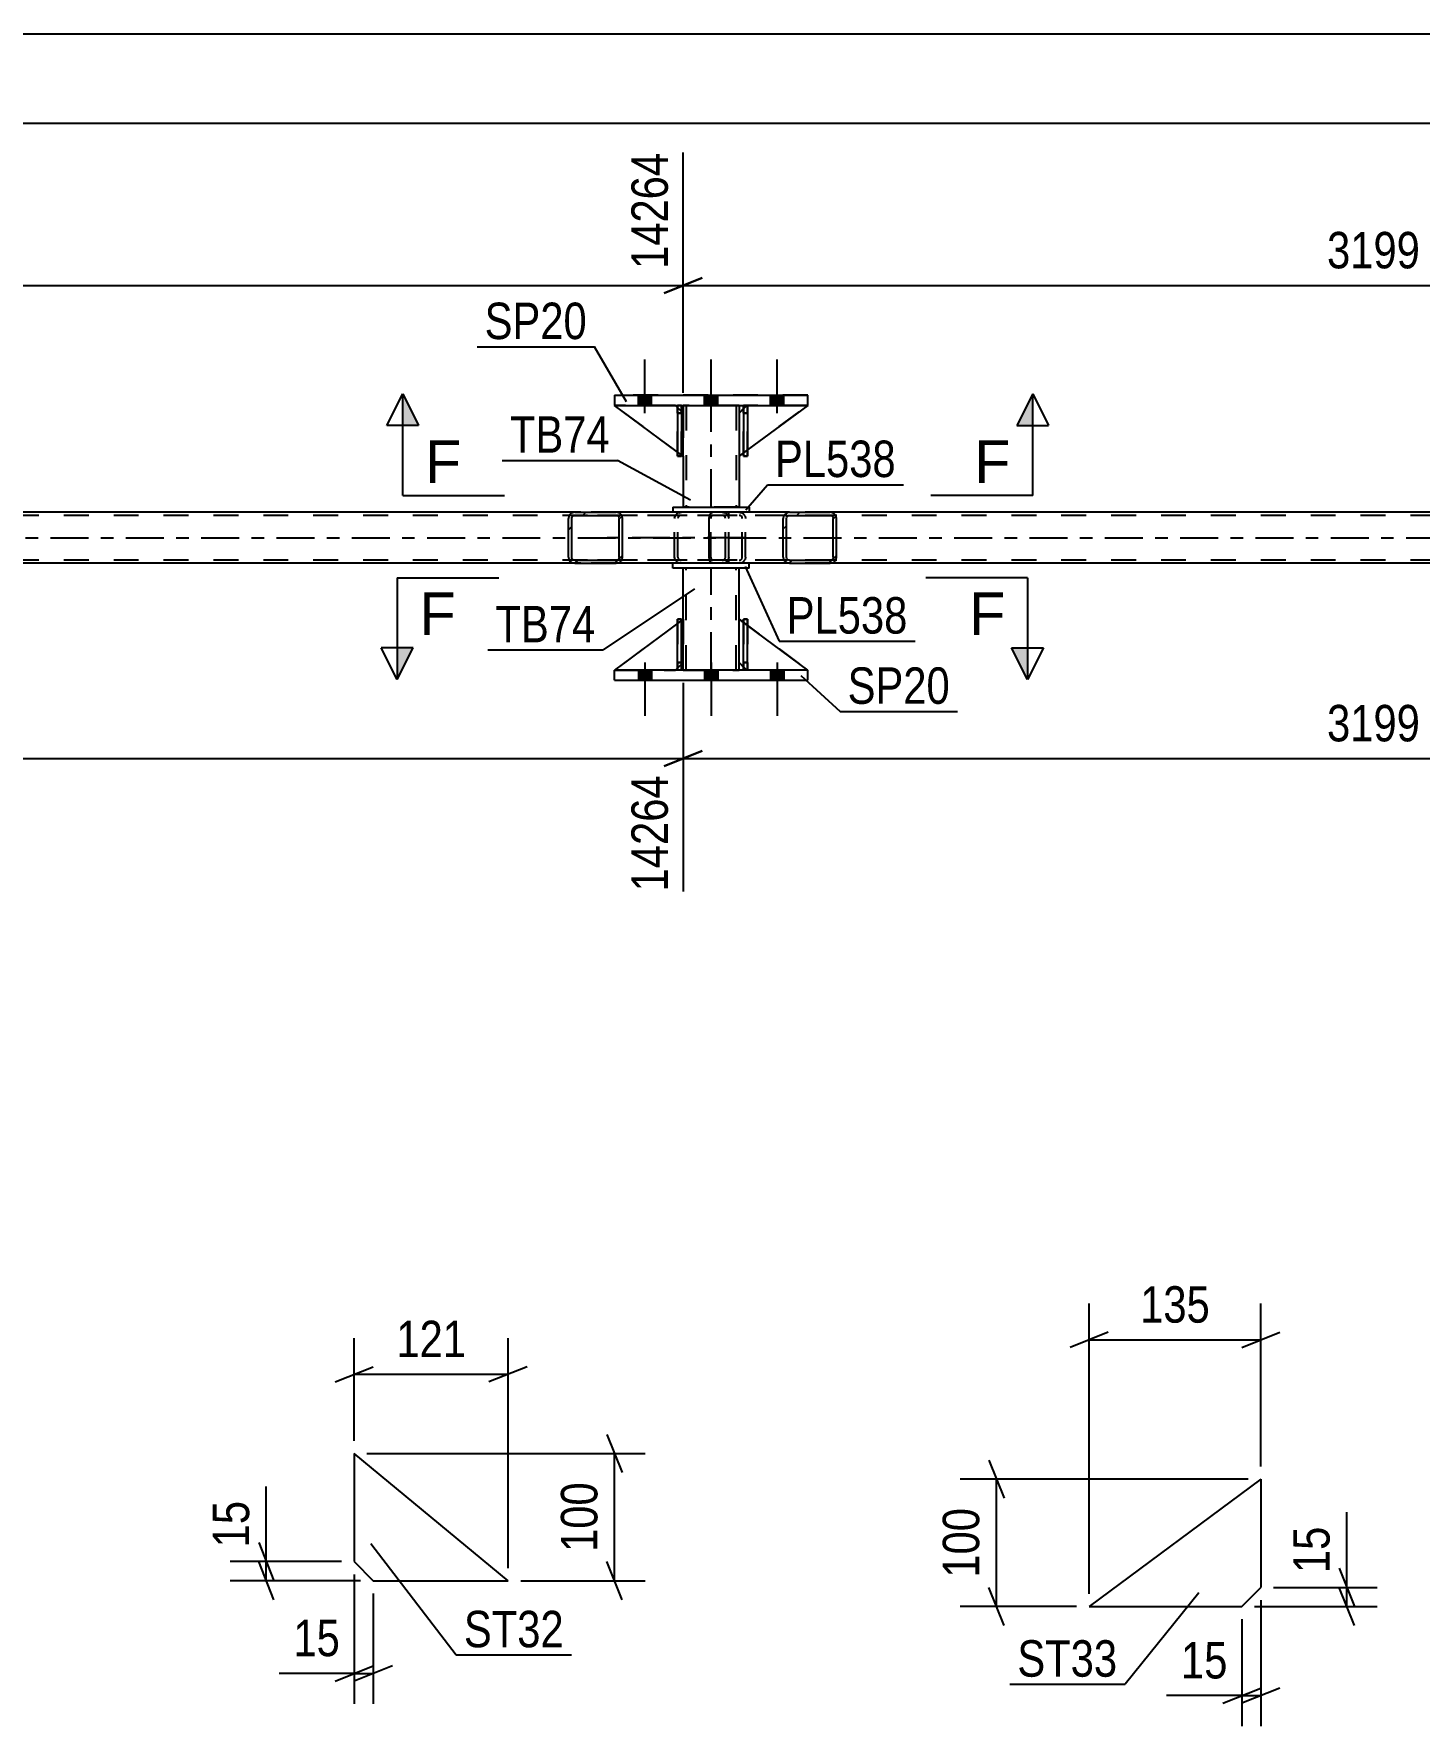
# Model space of a CAD drawing. Header units: millimetres. Extents: x 0 to 841, y 0 to 594.
# Drawn here: x 623.2 to 732.1, y 119.2 to 252.2 of the extents above; entities that cross this region are included whole.
import ezdxf

# ---------------------------------------------------------------- set-up
doc = ezdxf.new("R2010")
doc.units = ezdxf.units.MM
doc.linetypes.add('DXK_LINE_DOT2', pattern=[3.9198, 1.9599, -1.9599])
doc.linetypes.add('DXK_LINE_DOT3', pattern=[5.9187, 2.979, -0.9799, 0.9799, -0.9799])
doc.styles.add('Arial', font='ARIAL.TTF', dxfattribs={"height": 0.2})
doc.styles.add('Arial Narrow', font='ARIALN.TTF', dxfattribs={"height": 0.2})

# ---------------------------------------------------------------- blocks, each defined once
blk = doc.blocks.new('Bolt-122573795-2773 - 2759')
at = {"linetype": 'Continuous'}
for points in [[(670.75, 222.97), (671.79, 222.97), (671.79, 223.77), (670.75, 223.77)], [(670.75, 222.97), (671.79, 222.97), (671.79, 223.77), (670.75, 223.77)], [(670.75, 222.97), (671.79, 222.97), (671.79, 223.77), (670.75, 223.77)], [(675.95, 222.97), (676.99, 222.97), (676.99, 223.77), (675.95, 223.77)], [(675.95, 222.97), (676.99, 222.97), (676.99, 223.77), (675.95, 223.77)], [(681.15, 222.97), (682.19, 222.97), (682.19, 223.77), (681.15, 223.77)], [(681.15, 222.97), (682.19, 222.97), (682.19, 223.77), (681.15, 223.77)], [(681.15, 222.97), (682.19, 222.97), (682.19, 223.77), (681.15, 223.77)]]:
    blk.add_hatch(color=1, dxfattribs=at).paths.add_polyline_path(points)
at = {"color": 1, "linetype": 'Continuous'}
for p, q in [((671.27, 222.37), (671.27, 226.57)), ((671.27, 222.37), (671.27, 226.57)), ((671.27, 222.37), (671.27, 226.57)), ((676.47, 222.37), (676.47, 226.57)), ((676.47, 222.37), (676.47, 226.57)), ((681.67, 222.37), (681.67, 226.57)), ((681.67, 222.37), (681.67, 226.57)), ((681.67, 222.37), (681.67, 226.57)), ((670.75, 222.97), (670.75, 223.77)), ((670.75, 222.97), (670.75, 223.77)), ((670.75, 222.97), (670.75, 223.77)), ((671.79, 222.97), (671.79, 223.77)), ((671.79, 222.97), (671.79, 223.77)), ((671.79, 222.97), (671.79, 223.77)), ((675.95, 222.97), (675.95, 223.77)), ((675.95, 222.97), (675.95, 223.77)), ((676.99, 222.97), (676.99, 223.77)), ((676.99, 222.97), (676.99, 223.77)), ((681.15, 222.97), (681.15, 223.77)), ((681.15, 222.97), (681.15, 223.77)), ((681.15, 222.97), (681.15, 223.77)), ((682.19, 222.97), (682.19, 223.77)), ((682.19, 222.97), (682.19, 223.77)), ((682.19, 222.97), (682.19, 223.77))]:
    blk.add_line(p, q, dxfattribs=at)
blk = doc.blocks.new('Part-122573795-2900 - 2759')
at = {"color": 2, "linetype": 'Continuous'}
for p, q in [((679.02, 202.17), (679.02, 206.17)), ((679.02, 206.17), (679.34, 206.17)), ((679.34, 202.17), (679.34, 206.17)), ((679.02, 202.17), (679.02, 202.17)), ((679.34, 202.17), (679.02, 202.17))]:
    blk.add_line(p, q, dxfattribs=at)
at = {"color": 7, "linetype": 'DXK_LINE_DOT2'}
for p, q in [((679.02, 206.17), (679.02, 202.77)), ((679.34, 202.77), (679.34, 206.17)), ((679.02, 202.77), (679.02, 202.17)), ((679.02, 202.77), (679.34, 202.77)), ((679.34, 202.17), (679.34, 202.77)), ((679.34, 202.17), (679.34, 202.17))]:
    blk.add_line(p, q, dxfattribs=at)
blk = doc.blocks.new('Part-122573795-2899 - 2759')
at = {"color": 2, "linetype": 'Continuous'}
for p, q in [((673.82, 202.17), (673.82, 206.17)), ((673.82, 206.17), (674.14, 206.17)), ((674.14, 202.17), (674.14, 206.17)), ((673.82, 202.17), (673.82, 202.17)), ((674.14, 202.17), (673.82, 202.17))]:
    blk.add_line(p, q, dxfattribs=at)
at = {"color": 7, "linetype": 'DXK_LINE_DOT2'}
for p, q in [((673.82, 206.17), (673.82, 202.77)), ((674.14, 202.77), (674.14, 206.17)), ((673.82, 202.77), (673.82, 202.17)), ((673.82, 202.77), (674.14, 202.77)), ((674.14, 202.17), (674.14, 202.77)), ((674.14, 202.17), (674.14, 202.17))]:
    blk.add_line(p, q, dxfattribs=at)
blk = doc.blocks.new('Bolt-122573795-2772 - 2759')
at = {"linetype": 'Continuous'}
for points in [[(671.79, 202.17), (670.75, 202.17), (670.75, 201.37), (671.79, 201.37)], [(671.79, 202.17), (670.75, 202.17), (670.75, 201.37), (671.79, 201.37)], [(671.79, 202.17), (670.75, 202.17), (670.75, 201.37), (671.79, 201.37)], [(676.99, 202.17), (675.95, 202.17), (675.95, 201.37), (676.99, 201.37)], [(676.99, 202.17), (675.95, 202.17), (675.95, 201.37), (676.99, 201.37)], [(682.19, 202.17), (681.15, 202.17), (681.15, 201.37), (682.19, 201.37)], [(682.19, 202.17), (681.15, 202.17), (681.15, 201.37), (682.19, 201.37)], [(682.19, 202.17), (681.15, 202.17), (681.15, 201.37), (682.19, 201.37)]]:
    blk.add_hatch(color=1, dxfattribs=at).paths.add_polyline_path(points)
at = {"color": 1, "linetype": 'Continuous'}
for p, q in [((670.75, 202.17), (670.75, 201.37)), ((670.75, 202.17), (670.75, 201.37)), ((670.75, 202.17), (670.75, 201.37)), ((671.27, 202.77), (671.27, 198.57)), ((671.27, 202.77), (671.27, 198.57)), ((671.27, 202.77), (671.27, 198.57)), ((671.79, 202.17), (671.79, 201.37)), ((671.79, 202.17), (671.79, 201.37)), ((671.79, 202.17), (671.79, 201.37)), ((675.95, 202.17), (675.95, 201.37)), ((675.95, 202.17), (675.95, 201.37)), ((676.47, 202.77), (676.47, 198.57)), ((676.47, 202.77), (676.47, 198.57)), ((676.99, 202.17), (676.99, 201.37)), ((676.99, 202.17), (676.99, 201.37)), ((681.15, 202.17), (681.15, 201.37)), ((681.15, 202.17), (681.15, 201.37)), ((681.15, 202.17), (681.15, 201.37)), ((681.67, 202.77), (681.67, 198.57)), ((681.67, 202.77), (681.67, 198.57)), ((681.67, 202.77), (681.67, 198.57)), ((682.19, 202.17), (682.19, 201.37)), ((682.19, 202.17), (682.19, 201.37)), ((682.19, 202.17), (682.19, 201.37))]:
    blk.add_line(p, q, dxfattribs=at)
blk = doc.blocks.new('Part-122573795-2785 - 2759')
at = {"color": 7, "linetype": 'DXK_LINE_DOT2'}
for p, q in [((674.14, 206.17), (673.82, 206.17)), ((673.82, 202.77), (673.82, 206.17)), ((673.82, 202.17), (673.82, 206.17)), ((674.14, 206.17), (674.14, 202.77)), ((674.14, 202.17), (674.14, 206.17)), ((674.14, 202.77), (673.82, 202.77)), ((673.82, 202.17), (673.82, 202.77)), ((674.14, 202.17), (673.82, 202.17)), ((674.14, 202.77), (674.14, 202.17)), ((674.14, 202.17), (674.14, 202.17))]:
    blk.add_line(p, q, dxfattribs=at)
blk = doc.blocks.new('Part-122573795-2790 - 2759')
at = {"color": 7, "linetype": 'DXK_LINE_DOT2'}
for p, q in [((772.59, 214.33), (103.71, 214.33)), ((685.82, 214.57), (665.76, 214.57)), ((772.59, 210.81), (103.71, 210.81)), ((685.82, 210.57), (665.76, 210.57))]:
    blk.add_line(p, q, dxfattribs=at)
at = {"color": 2, "linetype": 'Continuous'}
for p, q in [((665.76, 214.57), (600.69, 214.57)), ((750.9, 214.57), (685.82, 214.57)), ((665.76, 210.57), (600.69, 210.57)), ((750.9, 210.57), (685.82, 210.57))]:
    blk.add_line(p, q, dxfattribs=at)
at = {"color": 7, "linetype": 'DXK_LINE_DOT3'}
blk.add_line((103.71, 212.57), (772.59, 212.57), dxfattribs=at)
blk = doc.blocks.new('Part-122573795-2918 - 2759')
at = {"color": 7, "linetype": 'DXK_LINE_DOT2'}
for p, q in [((674.27, 218.97), (668.87, 222.97)), ((668.87, 222.97), (673.67, 222.97)), ((673.67, 222.97), (674.27, 222.37)), ((674.27, 222.37), (673.67, 222.97)), ((674.27, 222.37), (674.27, 218.97)), ((674.27, 222.37), (674.27, 222.37)), ((674.27, 222.37), (674.27, 218.97))]:
    blk.add_line(p, q, dxfattribs=at)
blk = doc.blocks.new('Part-122573795-2797 - 2759')
at = {"color": 2, "linetype": 'Continuous'}
for p, q in [((668.87, 223.77), (684.07, 223.77)), ((668.87, 223.77), (668.87, 222.97)), ((684.07, 222.97), (684.07, 223.77)), ((668.87, 222.97), (684.07, 222.97))]:
    blk.add_line(p, q, dxfattribs=at)
at = {"color": 7, "linetype": 'DXK_LINE_DOT2'}
for p, q in [((684.07, 223.77), (668.87, 223.77)), ((668.87, 222.97), (684.07, 222.97))]:
    blk.add_line(p, q, dxfattribs=at)
blk = doc.blocks.new('Part-122573795-2802 - 2759')
at = {"color": 2, "linetype": 'Continuous'}
for p, q in [((668.87, 201.37), (668.87, 202.17)), ((684.07, 202.17), (668.87, 202.17)), ((684.07, 201.37), (684.07, 202.17)), ((668.87, 201.37), (684.07, 201.37))]:
    blk.add_line(p, q, dxfattribs=at)
blk = doc.blocks.new('Part-122573795-2805 - 2759')
at = {"color": 2, "linetype": 'Continuous'}
for p, q in [((678.67, 202.77), (678.67, 206.17)), ((679.02, 205.9), (678.67, 206.17)), ((684.07, 202.17), (679.34, 205.67)), ((679.02, 202.41), (678.67, 202.77))]:
    blk.add_line(p, q, dxfattribs=at)
at = {"color": 7, "linetype": 'DXK_LINE_DOT2'}
for p, q in [((679.34, 205.67), (679.02, 205.9)), ((679.27, 202.17), (679.02, 202.41)), ((684.07, 202.17), (679.27, 202.17)), ((684.07, 202.17), (684.07, 202.17)), ((684.07, 202.17), (684.07, 202.17))]:
    blk.add_line(p, q, dxfattribs=at)
blk = doc.blocks.new('Part-122573795-2889 - 2759')
at = {"color": 2, "linetype": 'Continuous'}
for p, q in [((673.47, 214.97), (679.47, 214.97)), ((673.47, 214.97), (673.47, 214.57)), ((679.47, 214.57), (673.47, 214.57)), ((679.47, 214.97), (679.47, 214.57))]:
    blk.add_line(p, q, dxfattribs=at)
blk = doc.blocks.new('Part-122573795-2892 - 2759')
at = {"color": 7, "linetype": 'DXK_LINE_DOT2'}
for p, q in [((678.67, 202.77), (678.67, 206.17)), ((678.67, 206.17), (684.07, 202.17)), ((679.27, 202.17), (678.67, 202.77)), ((684.07, 202.17), (679.27, 202.17))]:
    blk.add_line(p, q, dxfattribs=at)
blk = doc.blocks.new('Part-122573795-2895 - 2759')
at = {"color": 2, "linetype": 'Continuous'}
for p, q in [((674.27, 206.17), (674.14, 206.07)), ((674.27, 202.77), (674.27, 206.17)), ((673.82, 205.84), (668.87, 202.17)), ((673.82, 202.32), (673.67, 202.17)), ((674.27, 202.77), (674.14, 202.64)), ((674.27, 202.77), (674.27, 202.77))]:
    blk.add_line(p, q, dxfattribs=at)
at = {"color": 7, "linetype": 'DXK_LINE_DOT2'}
for p, q in [((674.27, 202.77), (674.27, 206.17)), ((674.14, 206.07), (673.82, 205.84)), ((668.87, 202.17), (673.67, 202.17)), ((674.27, 202.77), (673.67, 202.17)), ((674.14, 202.64), (673.82, 202.32))]:
    blk.add_line(p, q, dxfattribs=at)
blk = doc.blocks.new('Part-122573795-2863 - 2759')
at = {"linetype": 'Continuous'}
h = blk.add_hatch(dxfattribs=at)
h.set_pattern_fill('', scale=0.7, style=0, pattern_type=0)
h.set_pattern_definition([(45, (686.2871, 214.2696), (-1.57154, 1.57154), [])])
h.paths.add_polyline_path([(686.33, 214.09), (686.29, 214.27), (686.18, 214.43), (686.02, 214.53), (685.82, 214.57), (682.64, 214.57), (682.45, 214.53), (682.28, 214.43), (682.17, 214.27), (682.14, 214.09), (682.14, 211.05), (682.17, 210.86), (682.28, 210.71), (682.45, 210.6), (682.64, 210.57), (685.82, 210.57), (686.02, 210.6), (686.18, 210.71), (686.29, 210.86), (686.33, 211.05)])
h.paths.add_polyline_path([(686.05, 210.95), (686, 210.88), (685.92, 210.82), (685.82, 210.81), (682.64, 210.81), (682.54, 210.82), (682.46, 210.88), (682.41, 210.95), (682.39, 211.05), (682.39, 214.09), (682.41, 214.18), (682.46, 214.26), (682.54, 214.31), (682.64, 214.33), (685.82, 214.33), (685.92, 214.31), (686, 214.26), (686.05, 214.18), (686.07, 214.09), (686.07, 211.05)])
at = {"color": 2, "linetype": 'Continuous'}
for p, q in [((676.31, 214.09), (676.33, 214.27)), ((676.33, 214.27), (676.39, 214.43)), ((676.39, 214.43), (676.48, 214.53)), ((676.48, 214.53), (676.58, 214.57)), ((682.64, 214.57), (676.58, 214.57)), ((682.17, 214.27), (682.14, 214.09)), ((682.39, 214.09), (682.41, 214.18)), ((682.41, 214.18), (682.46, 214.26)), ((682.64, 214.57), (682.45, 214.53)), ((682.46, 214.26), (682.54, 214.31)), ((682.54, 214.31), (682.64, 214.33)), ((682.64, 214.57), (685.82, 214.57)), ((682.64, 214.33), (685.82, 214.33)), ((686.02, 214.53), (685.82, 214.57)), ((685.82, 214.33), (685.92, 214.31)), ((685.92, 214.31), (686, 214.26)), ((686, 214.26), (686.05, 214.18)), ((686.05, 214.18), (686.07, 214.09)), ((686.33, 214.09), (686.29, 214.27)), ((676.31, 211.05), (676.31, 214.09)), ((682.14, 211.05), (682.14, 214.09)), ((682.39, 211.05), (682.39, 214.09)), ((686.07, 211.05), (686.07, 214.09)), ((686.33, 211.05), (686.33, 214.09)), ((676.33, 210.86), (676.31, 211.05)), ((676.39, 210.71), (676.33, 210.86)), ((676.48, 210.6), (676.39, 210.71)), ((676.58, 210.57), (676.48, 210.6)), ((682.64, 210.57), (676.58, 210.57)), ((682.14, 211.05), (682.17, 210.86)), ((682.41, 210.95), (682.39, 211.05)), ((682.46, 210.88), (682.41, 210.95)), ((682.45, 210.6), (682.64, 210.57)), ((682.54, 210.82), (682.46, 210.88)), ((682.64, 210.81), (682.54, 210.82)), ((682.64, 210.81), (685.82, 210.81)), ((682.64, 210.57), (685.82, 210.57)), ((685.92, 210.82), (685.82, 210.81)), ((685.82, 210.57), (686.02, 210.6)), ((686, 210.88), (685.92, 210.82)), ((686.05, 210.95), (686, 210.88)), ((686.07, 211.05), (686.05, 210.95)), ((686.29, 210.86), (686.33, 211.05))]:
    blk.add_line(p, q, dxfattribs=at)
at = {"color": 7, "linetype": 'DXK_LINE_DOT2'}
for p, q in [((676.46, 214.18), (676.45, 214.09)), ((676.49, 214.26), (676.46, 214.18)), ((676.53, 214.31), (676.49, 214.26)), ((676.58, 214.33), (676.53, 214.31)), ((685.82, 214.33), (676.58, 214.33)), ((677.86, 214.33), (677.86, 214.57)), ((678.67, 214.57), (678.86, 214.53)), ((678.77, 214.31), (678.67, 214.33)), ((678.85, 214.26), (678.77, 214.31)), ((678.9, 214.18), (678.85, 214.26)), ((678.92, 214.09), (678.9, 214.18)), ((679.14, 214.27), (679.18, 214.09)), ((685.82, 214.57), (682.64, 214.57)), ((676.45, 211.05), (676.45, 214.09)), ((678.92, 211.05), (678.92, 214.09)), ((679.18, 211.05), (679.18, 214.09)), ((676.45, 211.05), (676.46, 210.95)), ((676.46, 210.95), (676.49, 210.88)), ((676.49, 210.88), (676.53, 210.82)), ((676.53, 210.82), (676.58, 210.81)), ((685.82, 210.81), (676.58, 210.81)), ((677.86, 210.57), (677.86, 210.81)), ((678.67, 210.81), (678.77, 210.82)), ((678.86, 210.6), (678.67, 210.57)), ((678.77, 210.82), (678.85, 210.88)), ((678.85, 210.88), (678.9, 210.95)), ((678.9, 210.95), (678.92, 211.05)), ((679.18, 211.05), (679.14, 210.86)), ((685.82, 210.57), (682.64, 210.57))]:
    blk.add_line(p, q, dxfattribs=at)
for centre, start, end in [((678.69, 214.07), 23.8494, 68.8059), ((678.69, 211.06), 291.1941, 336.1506)]:
    blk.add_arc(centre, 0.492, start, end, dxfattribs=at)
at = {"color": 2, "linetype": 'Continuous'}
for centre, start, end in [((682.62, 214.07), 111.1941, 156.1506), ((685.84, 214.07), 23.8494, 68.8059), ((682.62, 211.06), 203.8494, 248.8059), ((685.84, 211.06), 291.1941, 336.1506)]:
    blk.add_arc(centre, 0.492, start, end, dxfattribs=at)
blk = doc.blocks.new('Part-122573795-2898 - 2759')
at = {"color": 7, "linetype": 'DXK_LINE_DOT2'}
for p, q in [((674.27, 206.17), (668.87, 202.17)), ((674.27, 202.77), (674.27, 206.17)), ((674.27, 206.17), (674.27, 202.77)), ((668.87, 202.17), (673.67, 202.17)), ((673.67, 202.17), (674.27, 202.77)), ((674.27, 202.77), (673.67, 202.17)), ((674.27, 202.77), (674.27, 202.77))]:
    blk.add_line(p, q, dxfattribs=at)
blk = doc.blocks.new('Part-122573795-2906 - 2759')
at = {"color": 7, "linetype": 'DXK_LINE_DOT2'}
for p, q in [((679.34, 206.17), (679.02, 206.17)), ((679.02, 202.77), (679.02, 206.17)), ((679.02, 202.17), (679.02, 206.17)), ((679.34, 206.17), (679.34, 202.77)), ((679.34, 202.17), (679.34, 206.17)), ((679.34, 202.77), (679.02, 202.77)), ((679.02, 202.17), (679.02, 202.77)), ((679.34, 202.17), (679.02, 202.17)), ((679.34, 202.77), (679.34, 202.17)), ((679.34, 202.17), (679.34, 202.17))]:
    blk.add_line(p, q, dxfattribs=at)
blk = doc.blocks.new('Part-122573795-2909 - 2759')
at = {"color": 2, "linetype": 'Continuous'}
for p, q in [((679.02, 222.72), (678.67, 222.37)), ((678.67, 222.37), (678.67, 218.97)), ((684.07, 222.97), (679.34, 219.47)), ((679.02, 219.23), (678.67, 218.97))]:
    blk.add_line(p, q, dxfattribs=at)
at = {"color": 7, "linetype": 'DXK_LINE_DOT2'}
for p, q in [((679.27, 222.97), (679.02, 222.72)), ((684.07, 222.97), (679.27, 222.97)), ((679.34, 219.47), (679.02, 219.23))]:
    blk.add_line(p, q, dxfattribs=at)
blk = doc.blocks.new('Part-122573795-2912 - 2759')
at = {"color": 7, "linetype": 'DXK_LINE_DOT2'}
for p, q in [((679.27, 222.97), (678.67, 222.37)), ((678.67, 218.97), (684.07, 222.97)), ((678.67, 222.37), (678.67, 218.97)), ((684.07, 222.97), (679.27, 222.97))]:
    blk.add_line(p, q, dxfattribs=at)
blk = doc.blocks.new('Part-122573795-2915 - 2759')
at = {"color": 2, "linetype": 'Continuous'}
for p, q in [((673.82, 219.3), (668.87, 222.97)), ((673.82, 222.81), (673.67, 222.97)), ((674.27, 222.37), (674.14, 222.49)), ((674.27, 222.37), (674.27, 222.37)), ((674.27, 218.97), (674.27, 222.37)), ((674.14, 219.06), (674.27, 218.97)), ((674.27, 218.97), (674.27, 218.97))]:
    blk.add_line(p, q, dxfattribs=at)
at = {"color": 7, "linetype": 'DXK_LINE_DOT2'}
for p, q in [((673.67, 222.97), (668.87, 222.97)), ((673.67, 222.97), (674.27, 222.37)), ((674.14, 222.49), (673.82, 222.81)), ((674.27, 222.37), (674.27, 218.97)), ((674.14, 219.06), (673.82, 219.3))]:
    blk.add_line(p, q, dxfattribs=at)
blk = doc.blocks.new('Part-122573795-2919 - 2759')
at = {"color": 2, "linetype": 'Continuous'}
for p, q in [((674.14, 222.97), (673.82, 222.97)), ((673.82, 222.97), (673.82, 218.97)), ((674.14, 222.97), (674.14, 222.97)), ((674.14, 222.97), (674.14, 218.97)), ((674.14, 218.97), (673.82, 218.97))]:
    blk.add_line(p, q, dxfattribs=at)
at = {"color": 7, "linetype": 'DXK_LINE_DOT2'}
for p, q in [((673.82, 222.37), (673.82, 222.97)), ((674.14, 222.37), (673.82, 222.37)), ((673.82, 222.37), (673.82, 218.97)), ((674.14, 222.37), (674.14, 222.97)), ((674.14, 222.97), (674.14, 222.97)), ((674.14, 218.97), (674.14, 222.37))]:
    blk.add_line(p, q, dxfattribs=at)
blk = doc.blocks.new('Part-122573795-2920 - 2759')
at = {"color": 2, "linetype": 'Continuous'}
for p, q in [((679.34, 222.97), (679.02, 222.97)), ((679.02, 222.97), (679.02, 218.97)), ((679.34, 222.97), (679.34, 222.97)), ((679.34, 222.97), (679.34, 218.97)), ((679.34, 218.97), (679.02, 218.97))]:
    blk.add_line(p, q, dxfattribs=at)
at = {"color": 7, "linetype": 'DXK_LINE_DOT2'}
for p, q in [((679.02, 222.37), (679.02, 222.97)), ((679.34, 222.37), (679.02, 222.37)), ((679.02, 222.37), (679.02, 218.97)), ((679.34, 222.37), (679.34, 222.97)), ((679.34, 222.97), (679.34, 222.97)), ((679.34, 218.97), (679.34, 222.37))]:
    blk.add_line(p, q, dxfattribs=at)
blk = doc.blocks.new('Part-122573795-2921 - 2759')
at = {"color": 7, "linetype": 'DXK_LINE_DOT2'}
for p, q in [((673.82, 222.37), (673.82, 222.97)), ((673.82, 222.97), (673.82, 222.97)), ((673.82, 222.97), (673.82, 218.97)), ((674.14, 222.97), (673.82, 222.97)), ((673.82, 218.97), (673.82, 222.37)), ((673.82, 222.37), (674.14, 222.37)), ((674.14, 222.37), (674.14, 222.97)), ((674.14, 218.97), (674.14, 222.97)), ((674.14, 222.37), (674.14, 218.97)), ((673.82, 218.97), (674.14, 218.97))]:
    blk.add_line(p, q, dxfattribs=at)
blk = doc.blocks.new('Part-122573795-2922 - 2759')
at = {"color": 7, "linetype": 'DXK_LINE_DOT2'}
for p, q in [((679.02, 222.37), (679.02, 222.97)), ((679.02, 222.97), (679.02, 222.97)), ((679.02, 222.97), (679.02, 218.97)), ((679.34, 222.97), (679.02, 222.97)), ((679.02, 218.97), (679.02, 222.37)), ((679.02, 222.37), (679.34, 222.37)), ((679.34, 222.37), (679.34, 222.97)), ((679.34, 218.97), (679.34, 222.97)), ((679.34, 222.37), (679.34, 218.97)), ((679.02, 218.97), (679.34, 218.97))]:
    blk.add_line(p, q, dxfattribs=at)
blk = doc.blocks.new('Part-122573795-2927 - 2759')
at = {"color": 2, "linetype": 'Continuous'}
for p, q in [((674.27, 206.17), (674.27, 210.17)), ((678.67, 206.17), (678.67, 210.17)), ((674.27, 202.17), (674.27, 202.77)), ((678.67, 202.17), (678.67, 202.77))]:
    blk.add_line(p, q, dxfattribs=at)
at = {"color": 7, "linetype": 'DXK_LINE_DOT2'}
for p, q in [((678.67, 210.17), (674.27, 210.17)), ((674.51, 202.17), (674.51, 210.17)), ((678.43, 202.17), (678.43, 210.17)), ((674.27, 202.77), (674.27, 206.17)), ((678.67, 202.77), (678.67, 206.17)), ((674.27, 202.17), (678.67, 202.17))]:
    blk.add_line(p, q, dxfattribs=at)
at = {"color": 7, "linetype": 'DXK_LINE_DOT3'}
blk.add_line((676.47, 202.17), (676.47, 210.17), dxfattribs=at)
blk = doc.blocks.new('Part-122573795-2932 - 2759')
at = {"color": 2, "linetype": 'Continuous'}
for p, q in [((673.47, 210.17), (673.47, 210.57)), ((679.47, 210.17), (673.47, 210.17)), ((679.47, 210.17), (679.47, 210.57))]:
    blk.add_line(p, q, dxfattribs=at)
at = {"color": 7, "linetype": 'DXK_LINE_DOT2'}
for p, q in [((679.47, 210.57), (673.47, 210.57)), ((673.47, 210.57), (673.47, 210.57)), ((673.47, 210.57), (673.47, 210.57)), ((679.47, 210.57), (679.47, 210.57)), ((679.47, 210.57), (679.47, 210.57))]:
    blk.add_line(p, q, dxfattribs=at)
blk = doc.blocks.new('Part-122573795-2951 - 2759')
at = {"color": 2, "linetype": 'Continuous'}
for p, q in [((674.27, 222.97), (674.27, 222.37)), ((678.67, 222.97), (678.67, 222.37)), ((674.27, 218.97), (674.27, 214.97)), ((678.67, 218.97), (678.67, 214.97))]:
    blk.add_line(p, q, dxfattribs=at)
at = {"color": 7, "linetype": 'DXK_LINE_DOT2'}
for p, q in [((678.67, 222.97), (674.27, 222.97)), ((674.27, 222.37), (674.27, 218.97)), ((674.51, 222.97), (674.51, 214.97)), ((678.43, 222.97), (678.43, 214.97)), ((678.67, 222.37), (678.67, 218.97)), ((678.67, 214.97), (674.27, 214.97))]:
    blk.add_line(p, q, dxfattribs=at)
at = {"color": 7, "linetype": 'DXK_LINE_DOT3'}
blk.add_line((676.47, 214.97), (676.47, 222.97), dxfattribs=at)
blk = doc.blocks.new('Part-122573795-2992 - 2759')
at = {"linetype": 'Continuous'}
h = blk.add_hatch(dxfattribs=at)
h.set_pattern_fill('', scale=0.7, style=0, pattern_type=0)
h.set_pattern_definition([(45, (669.4697, 214.2696), (-1.57154, 1.57154), [])])
h.paths.add_polyline_path([(669.51, 214.09), (669.47, 214.27), (669.36, 214.43), (669.19, 214.53), (669, 214.57), (665.76, 214.57), (665.57, 214.53), (665.4, 214.43), (665.29, 214.27), (665.25, 214.09), (665.25, 211.05), (665.29, 210.86), (665.4, 210.71), (665.57, 210.6), (665.76, 210.57), (669, 210.57), (669.19, 210.6), (669.36, 210.71), (669.47, 210.86), (669.51, 211.05)])
h.paths.add_polyline_path([(669.23, 210.95), (669.18, 210.88), (669.1, 210.82), (669, 210.81), (665.76, 210.81), (665.66, 210.82), (665.58, 210.88), (665.53, 210.95), (665.51, 211.05), (665.51, 214.09), (665.53, 214.18), (665.58, 214.26), (665.66, 214.31), (665.76, 214.33), (669, 214.33), (669.1, 214.31), (669.18, 214.26), (669.23, 214.18), (669.25, 214.09), (669.25, 211.05)])
at = {"color": 2, "linetype": 'Continuous'}
for p, q in [((665.29, 214.27), (665.25, 214.09)), ((665.51, 214.09), (665.53, 214.18)), ((665.53, 214.18), (665.58, 214.26)), ((665.76, 214.57), (665.57, 214.53)), ((665.58, 214.26), (665.66, 214.31)), ((665.66, 214.31), (665.76, 214.33)), ((665.76, 214.57), (669, 214.57)), ((665.76, 214.33), (669, 214.33)), ((676.58, 214.57), (669, 214.57)), ((669.19, 214.53), (669, 214.57)), ((669, 214.33), (669.1, 214.31)), ((669.1, 214.31), (669.18, 214.26)), ((669.18, 214.26), (669.23, 214.18)), ((669.23, 214.18), (669.25, 214.09)), ((669.51, 214.09), (669.47, 214.27)), ((665.25, 211.05), (665.25, 214.09)), ((665.51, 211.05), (665.51, 214.09)), ((669.25, 211.05), (669.25, 214.09)), ((669.51, 211.05), (669.51, 214.09)), ((665.25, 211.05), (665.29, 210.86)), ((665.53, 210.95), (665.51, 211.05)), ((665.58, 210.88), (665.53, 210.95)), ((665.57, 210.6), (665.76, 210.57)), ((665.66, 210.82), (665.58, 210.88)), ((665.76, 210.81), (665.66, 210.82)), ((665.76, 210.81), (669, 210.81)), ((665.76, 210.57), (669, 210.57)), ((669.1, 210.82), (669, 210.81)), ((669, 210.57), (669.19, 210.6)), ((676.58, 210.57), (669, 210.57)), ((669.18, 210.88), (669.1, 210.82)), ((669.23, 210.95), (669.18, 210.88)), ((669.25, 211.05), (669.23, 210.95)), ((669.47, 210.86), (669.51, 211.05))]:
    blk.add_line(p, q, dxfattribs=at)
at = {"color": 7, "linetype": 'DXK_LINE_DOT2'}
for p, q in [((669, 214.57), (665.76, 214.57)), ((677.35, 214.33), (665.76, 214.33)), ((673.6, 214.09), (673.64, 214.27)), ((673.88, 214.18), (673.86, 214.09)), ((673.93, 214.26), (673.88, 214.18)), ((673.92, 214.53), (674.11, 214.57)), ((674.01, 214.31), (673.93, 214.26)), ((674.11, 214.33), (674.01, 214.31)), ((677.35, 214.57), (674.11, 214.57)), ((677.35, 214.57), (677.54, 214.53)), ((677.44, 214.31), (677.35, 214.33)), ((677.53, 214.26), (677.44, 214.31)), ((677.58, 214.18), (677.53, 214.26)), ((677.6, 214.09), (677.58, 214.18)), ((677.82, 214.27), (677.86, 214.09)), ((673.6, 211.05), (673.6, 214.09)), ((673.86, 211.05), (673.86, 214.09)), ((677.6, 211.05), (677.6, 214.09)), ((677.86, 211.05), (677.86, 214.09)), ((677.35, 210.81), (665.76, 210.81)), ((669, 210.57), (665.76, 210.57)), ((673.64, 210.86), (673.6, 211.05)), ((673.86, 211.05), (673.88, 210.95)), ((673.88, 210.95), (673.93, 210.88)), ((674.11, 210.57), (673.92, 210.6)), ((673.93, 210.88), (673.95, 210.86)), ((673.95, 210.86), (674.01, 210.82)), ((674.01, 210.82), (674.11, 210.81)), ((677.35, 210.57), (674.11, 210.57)), ((677.35, 210.81), (677.44, 210.82)), ((677.54, 210.6), (677.35, 210.57)), ((677.44, 210.82), (677.53, 210.88)), ((677.53, 210.88), (677.58, 210.95)), ((677.58, 210.95), (677.6, 211.05)), ((677.86, 211.05), (677.82, 210.86))]:
    blk.add_line(p, q, dxfattribs=at)
at = {"color": 7, "linetype": 'DXK_LINE_DOT3'}
blk.add_line((679.15, 212.57), (667.38, 212.57), dxfattribs=at)
at = {"color": 2, "linetype": 'Continuous'}
for centre, start, end in [((665.74, 214.07), 110.7584, 155.6801), ((669.02, 214.07), 24.32, 69.2417), ((665.74, 211.07), 204.32, 249.2417), ((669.02, 211.07), 290.7584, 335.6801)]:
    blk.add_arc(centre, 0.496, start, end, dxfattribs=at)
at = {"color": 7, "linetype": 'DXK_LINE_DOT2'}
for centre, start, end in [((674.09, 214.07), 110.7584, 155.6801), ((677.37, 214.07), 24.32, 69.2417), ((674.09, 211.07), 204.32, 249.2417), ((677.37, 211.07), 290.7584, 335.6801)]:
    blk.add_arc(centre, 0.496, start, end, dxfattribs=at)
blk = doc.blocks.new('Part-122573795-2196 - 2180')
at = {"color": 2, "linetype": 'Continuous'}
for p, q in [((648.42, 140.61), (648.42, 132.11)), ((660.51, 130.61), (648.42, 140.61)), ((648.42, 132.11), (649.92, 130.61)), ((649.92, 130.61), (660.51, 130.61))]:
    blk.add_line(p, q, dxfattribs=at)
blk = doc.blocks.new('Part-122573795-2124 - 2108')
at = {"color": 2, "linetype": 'Continuous'}
for p, q in [((719.68, 138.59), (706.18, 128.59)), ((719.68, 138.59), (719.68, 130.09)), ((718.18, 128.59), (719.68, 130.09)), ((706.18, 128.59), (718.18, 128.59))]:
    blk.add_line(p, q, dxfattribs=at)
blk = doc.blocks.new('StraightDimension-122573795-3115 - 2759')
at = {"color": 7, "linetype": 'Continuous'}
for p, q in [((504, 223.97), (504, 242.84)), ((674.27, 223.97), (674.27, 242.84)), ((505.5, 232.99), (502.5, 231.79)), ((672.77, 231.79), (675.77, 232.99)), ((504, 232.39), (674.27, 232.39))]:
    blk.add_line(p, q, dxfattribs=at)
at = {"color": 0}
blk.add_wipeout([(593.39, 233.14), (593.39, 237.34), (584.88, 237.34), (584.88, 233.14)], dxfattribs=at)
at = {"color": 3, "style": 'Arial Narrow'}
blk.add_text('4257', height=2.863, dxfattribs=at).set_placement((585.48, 233.74))
at = {"color": 0, "linetype": 'Continuous'}
blk.add_wipeout([(673.67, 243.44), (669.47, 243.44), (669.47, 233.09), (673.67, 233.09)], dxfattribs=at)
at = {"color": 3, "linetype": 'Continuous', "style": 'Arial Narrow'}
blk.add_text('14264', height=2.863, rotation=90.0002, dxfattribs=at).set_placement((673.07, 233.69))
blk = doc.blocks.new('StraightDimension-122573795-3073 - 2759')
at = {"color": 7, "linetype": 'Continuous'}
for p, q in [((782.81, 209.57), (782.81, 184.78)), ((674.27, 201.17), (674.27, 184.78)), ((675.77, 195.82), (672.77, 194.62)), ((781.31, 194.62), (784.31, 195.82)), ((674.27, 195.22), (782.81, 195.22))]:
    blk.add_line(p, q, dxfattribs=at)
at = {"color": 0}
blk.add_wipeout([(732.8, 195.97), (732.8, 200.17), (724.28, 200.17), (724.28, 195.97)], dxfattribs=at)
at = {"color": 3, "style": 'Arial Narrow'}
blk.add_text('3199', height=2.863, dxfattribs=at).set_placement((724.88, 196.57))
at = {"color": 0, "linetype": 'Continuous'}
blk.add_wipeout([(782.21, 194.52), (778.01, 194.52), (778.01, 184.18), (782.21, 184.18)], dxfattribs=at)
at = {"color": 3, "linetype": 'Continuous', "style": 'Arial Narrow'}
blk.add_text('17463', height=2.863, rotation=90.0002, dxfattribs=at).set_placement((781.61, 184.78))
blk = doc.blocks.new('StraightDimension-122573795-3067 - 2759')
at = {"color": 7, "linetype": 'Continuous'}
for p, q in [((504, 201.17), (504, 184.78)), ((674.27, 201.17), (674.27, 184.78)), ((505.5, 195.82), (502.5, 194.62)), ((672.77, 194.62), (675.77, 195.82)), ((504, 195.22), (674.27, 195.22))]:
    blk.add_line(p, q, dxfattribs=at)
at = {"color": 0}
blk.add_wipeout([(593.39, 195.97), (593.39, 200.17), (584.88, 200.17), (584.88, 195.97)], dxfattribs=at)
at = {"color": 3, "style": 'Arial Narrow'}
blk.add_text('4257', height=2.863, dxfattribs=at).set_placement((585.48, 196.57))
at = {"color": 0, "linetype": 'Continuous'}
blk.add_wipeout([(673.67, 194.52), (669.47, 194.52), (669.47, 184.18), (673.67, 184.18)], dxfattribs=at)
at = {"color": 3, "linetype": 'Continuous', "style": 'Arial Narrow'}
blk.add_text('14264', height=2.863, rotation=90.0002, dxfattribs=at).set_placement((673.07, 184.78))
blk = doc.blocks.new('StraightDimension-122573795-3111 - 2759')
at = {"color": 7, "linetype": 'Continuous'}
for p, q in [((674.27, 223.97), (674.27, 242.84)), ((782.81, 215.57), (782.81, 242.84)), ((675.77, 232.99), (672.77, 231.79)), ((781.31, 231.79), (784.31, 232.99)), ((674.27, 232.39), (782.81, 232.39))]:
    blk.add_line(p, q, dxfattribs=at)
at = {"color": 0}
blk.add_wipeout([(732.8, 233.14), (732.8, 237.34), (724.28, 237.34), (724.28, 233.14)], dxfattribs=at)
at = {"color": 3, "style": 'Arial Narrow'}
blk.add_text('3199', height=2.863, dxfattribs=at).set_placement((724.88, 233.74))
at = {"color": 0, "linetype": 'Continuous'}
blk.add_wipeout([(782.21, 243.44), (778.01, 243.44), (778.01, 233.09), (782.21, 233.09)], dxfattribs=at)
at = {"color": 3, "linetype": 'Continuous', "style": 'Arial Narrow'}
blk.add_text('17463', height=2.863, rotation=90.0002, dxfattribs=at).set_placement((781.61, 233.69))
blk = doc.blocks.new('StraightDimension-122573795-3130 - 2759')
at = {"color": 7, "linetype": 'Continuous'}
blk.add_line((103.07, 252.17), (783.45, 252.17), dxfattribs=at)
blk = doc.blocks.new('StraightDimension-122573795-3151 - 2759')
at = {"color": 7, "linetype": 'Continuous'}
blk.add_line((103.71, 245.16), (782.81, 245.16), dxfattribs=at)
blk = doc.blocks.new('StraightDimension-122573795-2220 - 2180')
at = {"color": 7, "linetype": 'Continuous'}
for p, q in [((641.51, 132.11), (641.51, 138.02)), ((641.51, 132.11), (641.51, 138.02)), ((640.91, 133.61), (642.11, 130.61)), ((647.42, 132.11), (638.66, 132.11)), ((642.11, 129.11), (640.91, 132.11)), ((641.51, 130.61), (641.51, 132.11)), ((648.92, 130.61), (638.66, 130.61))]:
    blk.add_line(p, q, dxfattribs=at)
at = {"color": 0}
blk.add_wipeout([(640.76, 137.49), (636.56, 137.49), (636.56, 132.63), (640.76, 132.63)], dxfattribs=at)
at = {"color": 3, "style": 'Arial Narrow'}
blk.add_text('15', height=2.863, rotation=90.0002, dxfattribs=at).set_placement((640.16, 133.23))
blk = doc.blocks.new('StraightDimension-122573795-2198 - 2180')
at = {"color": 7, "linetype": 'Continuous'}
for p, q in [((648.42, 131.11), (648.42, 120.93)), ((649.92, 129.61), (649.92, 120.93)), ((646.92, 122.73), (649.92, 123.93)), ((651.42, 123.93), (648.42, 122.73)), ((648.42, 123.33), (642.52, 123.33)), ((648.42, 123.33), (642.52, 123.33)), ((648.42, 123.33), (649.92, 123.33))]:
    blk.add_line(p, q, dxfattribs=at)
at = {"color": 0}
blk.add_wipeout([(647.9, 124.08), (647.9, 128.28), (643.04, 128.28), (643.04, 124.08)], dxfattribs=at)
at = {"color": 3, "style": 'Arial Narrow'}
blk.add_text('15', height=2.863, dxfattribs=at).set_placement((643.64, 124.68))
blk = doc.blocks.new('StraightDimension-122573795-2210 - 2180')
at = {"color": 7, "linetype": 'Continuous'}
for p, q in [((648.42, 141.61), (648.42, 149.68)), ((660.51, 131.61), (660.51, 149.68)), ((646.92, 146.23), (649.92, 147.43)), ((648.42, 146.83), (660.51, 146.83)), ((662.01, 147.43), (659.01, 146.23))]:
    blk.add_line(p, q, dxfattribs=at)
at = {"color": 0}
blk.add_wipeout([(657.81, 147.58), (657.81, 151.78), (651.13, 151.78), (651.13, 147.58)], dxfattribs=at)
at = {"color": 3, "style": 'Arial Narrow'}
blk.add_text('121', height=2.863, dxfattribs=at).set_placement((651.73, 148.18))
blk = doc.blocks.new('StraightDimension-122573795-2231 - 2180')
at = {"color": 7, "linetype": 'Continuous'}
for p, q in [((668.28, 142.11), (669.48, 139.11)), ((649.42, 140.61), (671.28, 140.61)), ((668.88, 130.61), (668.88, 140.61)), ((669.48, 129.11), (668.28, 132.11)), ((661.51, 130.61), (671.28, 130.61))]:
    blk.add_line(p, q, dxfattribs=at)
at = {"color": 0}
blk.add_wipeout([(668.13, 138.95), (663.93, 138.95), (663.93, 132.27), (668.13, 132.27)], dxfattribs=at)
at = {"color": 3, "style": 'Arial Narrow'}
blk.add_text('100', height=2.863, rotation=90.0002, dxfattribs=at).set_placement((667.53, 132.87))
blk = doc.blocks.new('StraightDimension-122573795-2126 - 2108')
at = {"color": 7, "linetype": 'Continuous'}
for p, q in [((719.68, 129.09), (719.68, 119.18)), ((718.18, 127.59), (718.18, 119.18)), ((718.18, 121.58), (712.27, 121.58)), ((718.18, 121.58), (712.27, 121.58)), ((716.68, 120.98), (719.68, 122.18)), ((721.18, 122.18), (718.18, 120.98)), ((718.18, 121.58), (719.68, 121.58))]:
    blk.add_line(p, q, dxfattribs=at)
at = {"color": 0}
blk.add_wipeout([(717.66, 122.33), (717.66, 126.53), (712.8, 126.53), (712.8, 122.33)], dxfattribs=at)
at = {"color": 3, "style": 'Arial Narrow'}
blk.add_text('15', height=2.863, dxfattribs=at).set_placement((713.4, 122.93))
blk = doc.blocks.new('StraightDimension-122573795-2165 - 2108')
at = {"color": 7, "linetype": 'Continuous'}
for p, q in [((726.43, 130.09), (726.43, 136)), ((726.43, 130.09), (726.43, 136)), ((725.83, 131.59), (727.03, 128.59)), ((720.68, 130.09), (728.83, 130.09)), ((727.03, 127.09), (725.83, 130.09)), ((726.43, 128.59), (726.43, 130.09)), ((719.18, 128.59), (728.83, 128.59))]:
    blk.add_line(p, q, dxfattribs=at)
at = {"color": 0}
blk.add_wipeout([(725.68, 135.47), (721.48, 135.47), (721.48, 130.61), (725.68, 130.61)], dxfattribs=at)
at = {"color": 3, "style": 'Arial Narrow'}
blk.add_text('15', height=2.863, rotation=90.0002, dxfattribs=at).set_placement((725.08, 131.21))
blk = doc.blocks.new('StraightDimension-122573795-2141 - 2108')
at = {"color": 7, "linetype": 'Continuous'}
for p, q in [((706.18, 129.59), (706.18, 152.39)), ((719.68, 139.59), (719.68, 152.39)), ((707.68, 150.14), (704.68, 148.94)), ((706.18, 149.54), (719.68, 149.54)), ((718.18, 148.94), (721.18, 150.14))]:
    blk.add_line(p, q, dxfattribs=at)
at = {"color": 0}
blk.add_wipeout([(716.27, 150.29), (716.27, 154.49), (709.59, 154.49), (709.59, 150.29)], dxfattribs=at)
at = {"color": 3, "style": 'Arial Narrow'}
blk.add_text('135', height=2.863, dxfattribs=at).set_placement((710.19, 150.89))
blk = doc.blocks.new('StraightDimension-122573795-2153 - 2108')
at = {"color": 7, "linetype": 'Continuous'}
for p, q in [((698.29, 140.09), (699.49, 137.09)), ((718.68, 138.59), (696.04, 138.59)), ((698.89, 128.59), (698.89, 138.59)), ((699.49, 127.09), (698.29, 130.09)), ((705.18, 128.59), (696.04, 128.59))]:
    blk.add_line(p, q, dxfattribs=at)
at = {"color": 0}
blk.add_wipeout([(698.14, 136.93), (693.94, 136.93), (693.94, 130.25), (698.14, 130.25)], dxfattribs=at)
at = {"color": 3, "style": 'Arial Narrow'}
blk.add_text('100', height=2.863, rotation=90.0002, dxfattribs=at).set_placement((697.54, 130.85))
blk = doc.blocks.new('Mark-122573795-2885 - 2759')
at = {"color": 0}
blk.add_wipeout([(691, 217.34), (691, 220.34), (681.49, 220.34), (681.49, 217.34)], dxfattribs=at)
blk.add_wipeout([(691, 217.34), (691, 220.34), (681.49, 220.34), (681.49, 217.34)], dxfattribs=at)
at = {"color": 30, "linetype": 'Continuous'}
for p, q in [((679.19, 214.76), (680.89, 216.74)), ((680.89, 216.74), (691.6, 216.74))]:
    blk.add_line(p, q, dxfattribs=at)
at = {"color": 3, "style": 'Arial Narrow'}
blk.add_text('PL538', height=2.863, dxfattribs=at).set_placement((681.49, 217.34))
blk = doc.blocks.new('Mark-122573795-2793 - 2759')
at = {"color": 0}
blk.add_wipeout([(666.71, 228.18), (666.71, 231.18), (658.67, 231.18), (658.67, 228.18)], dxfattribs=at)
blk.add_wipeout([(666.71, 228.18), (666.71, 231.18), (658.67, 231.18), (658.67, 228.18)], dxfattribs=at)
at = {"color": 30, "linetype": 'Continuous'}
for p in [(658.07, 227.58), (669.81, 223.25)]:
    blk.add_line(p, (667.31, 227.58), dxfattribs=at)
at = {"color": 3, "style": 'Arial Narrow'}
blk.add_text('SP20', height=2.863, dxfattribs=at).set_placement((658.67, 228.18))
blk = doc.blocks.new('Mark-122573795-2798 - 2759')
at = {"color": 0}
blk.add_wipeout([(695.24, 199.52), (695.24, 202.52), (687.2, 202.52), (687.2, 199.52)], dxfattribs=at)
blk.add_wipeout([(695.24, 199.52), (695.24, 202.52), (687.2, 202.52), (687.2, 199.52)], dxfattribs=at)
at = {"color": 30, "linetype": 'Continuous'}
for p, q in [((683.51, 201.75), (686.6, 198.92)), ((686.6, 198.92), (695.84, 198.92))]:
    blk.add_line(p, q, dxfattribs=at)
at = {"color": 3, "style": 'Arial Narrow'}
blk.add_text('SP20', height=2.863, dxfattribs=at).set_placement((687.2, 199.52))
blk = doc.blocks.new('Mark-122573795-2928 - 2759')
at = {"color": 0}
blk.add_wipeout([(691.91, 205.04), (691.91, 208.04), (682.41, 208.04), (682.41, 205.04)], dxfattribs=at)
blk.add_wipeout([(691.91, 205.04), (691.91, 208.04), (682.41, 208.04), (682.41, 205.04)], dxfattribs=at)
at = {"color": 30, "linetype": 'Continuous'}
for p, q in [((679.15, 210.3), (681.81, 204.44)), ((681.81, 204.44), (692.51, 204.44))]:
    blk.add_line(p, q, dxfattribs=at)
at = {"color": 3, "style": 'Arial Narrow'}
blk.add_text('PL538', height=2.863, dxfattribs=at).set_placement((682.41, 205.04))
blk = doc.blocks.new('SectionMark-122573795-3192 - 2759')
at = {"linetype": 'Continuous'}
for points in [[(651.79, 203.93), (653.04, 203.93), (651.79, 201.43)], [(700.09, 203.93), (701.34, 203.93), (701.34, 201.43)]]:
    blk.add_hatch(color=6, dxfattribs=at).paths.add_polyline_path(points)
at = {"color": 6, "linetype": 'Continuous'}
for p, q in [((651.79, 209.43), (659.79, 209.43)), ((651.79, 209.43), (651.79, 201.43)), ((701.34, 209.43), (693.34, 209.43)), ((701.34, 209.43), (701.34, 201.43)), ((651.79, 201.43), (650.54, 203.93)), ((653.04, 203.93), (650.54, 203.93)), ((651.79, 201.43), (653.04, 203.93)), ((700.09, 203.93), (702.59, 203.93)), ((701.34, 201.43), (700.09, 203.93)), ((702.59, 203.93), (701.34, 201.43))]:
    blk.add_line(p, q, dxfattribs=at)
at = {"color": 0, "linetype": 'Continuous'}
for points in [[(656.39, 204.93), (656.39, 208.43), (653.54, 208.43), (653.54, 204.93)], [(699.59, 204.93), (699.59, 208.43), (696.74, 208.43), (696.74, 204.93)]]:
    blk.add_wipeout(points, dxfattribs=at)
at = {"color": 3, "linetype": 'Continuous', "style": 'Arial'}
for p in [(653.54, 204.93), (696.74, 204.93)]:
    blk.add_text('F', height=3.34, dxfattribs=at).set_placement(p)
blk = doc.blocks.new('Mark-122573795-2923 - 2759')
at = {"color": 0}
blk.add_wipeout([(667.38, 204.35), (667.38, 207.35), (659.52, 207.35), (659.52, 204.35)], dxfattribs=at)
blk.add_wipeout([(667.38, 204.35), (667.38, 207.35), (659.52, 207.35), (659.52, 204.35)], dxfattribs=at)
at = {"color": 30, "linetype": 'Continuous'}
for p in [(675.16, 208.55), (658.92, 203.75)]:
    blk.add_line(p, (667.98, 203.75), dxfattribs=at)
at = {"color": 3, "style": 'Arial Narrow'}
blk.add_text('TB74', height=2.863, dxfattribs=at).set_placement((659.52, 204.35))
blk = doc.blocks.new('Mark-122573795-2947 - 2759')
at = {"color": 0}
blk.add_wipeout([(668.52, 219.25), (668.52, 222.25), (660.66, 222.25), (660.66, 219.25)], dxfattribs=at)
blk.add_wipeout([(668.52, 219.25), (668.52, 222.25), (660.66, 222.25), (660.66, 219.25)], dxfattribs=at)
at = {"color": 30, "linetype": 'Continuous'}
for p in [(660.06, 218.65), (674.86, 215.52)]:
    blk.add_line(p, (669.12, 218.65), dxfattribs=at)
at = {"color": 3, "style": 'Arial Narrow'}
blk.add_text('TB74', height=2.863, dxfattribs=at).set_placement((660.66, 219.25))
blk = doc.blocks.new('SectionMark-122573795-3196 - 2759')
at = {"linetype": 'Continuous'}
for points in [[(653.48, 221.38), (652.23, 221.38), (652.23, 223.88)], [(701.75, 221.38), (700.5, 221.38), (701.75, 223.88)]]:
    blk.add_hatch(color=6, dxfattribs=at).paths.add_polyline_path(points)
at = {"color": 6, "linetype": 'Continuous'}
for p, q in [((650.98, 221.38), (652.23, 223.88)), ((652.23, 215.88), (652.23, 223.88)), ((652.23, 223.88), (653.48, 221.38)), ((701.75, 223.88), (700.5, 221.38)), ((701.75, 215.88), (701.75, 223.88)), ((701.75, 223.88), (703, 221.38)), ((653.48, 221.38), (650.98, 221.38)), ((700.5, 221.38), (703, 221.38)), ((652.23, 215.88), (660.23, 215.88)), ((701.75, 215.88), (693.75, 215.88))]:
    blk.add_line(p, q, dxfattribs=at)
at = {"color": 0, "linetype": 'Continuous'}
for points in [[(656.83, 216.88), (656.83, 220.38), (653.98, 220.38), (653.98, 216.88)], [(700, 216.88), (700, 220.38), (697.15, 220.38), (697.15, 216.88)]]:
    blk.add_wipeout(points, dxfattribs=at)
at = {"color": 3, "linetype": 'Continuous', "style": 'Arial'}
for p in [(653.98, 216.88), (697.15, 216.88)]:
    blk.add_text('F', height=3.34, dxfattribs=at).set_placement(p)
blk = doc.blocks.new('Mark-122573795-2192 - 2180')
at = {"color": 0}
blk.add_wipeout([(664.9, 125.38), (664.9, 128.38), (657.04, 128.38), (657.04, 125.38)], dxfattribs=at)
blk.add_wipeout([(664.9, 125.38), (664.9, 128.38), (657.04, 128.38), (657.04, 125.38)], dxfattribs=at)
at = {"color": 30, "linetype": 'Continuous'}
for p, q in [((649.73, 133.54), (656.44, 124.78)), ((656.44, 124.78), (665.5, 124.78))]:
    blk.add_line(p, q, dxfattribs=at)
at = {"color": 3, "style": 'Arial Narrow'}
blk.add_text('ST32', height=2.863, dxfattribs=at).set_placement((657.04, 125.38))
blk = doc.blocks.new('Mark-122573795-2120 - 2108')
at = {"color": 0}
blk.add_wipeout([(708.4, 123.07), (708.4, 126.07), (700.54, 126.07), (700.54, 123.07)], dxfattribs=at)
blk.add_wipeout([(708.4, 123.07), (708.4, 126.07), (700.54, 126.07), (700.54, 123.07)], dxfattribs=at)
at = {"color": 30, "linetype": 'Continuous'}
for p in [(714.81, 129.66), (699.94, 122.47)]:
    blk.add_line(p, (709, 122.47), dxfattribs=at)
at = {"color": 3, "style": 'Arial Narrow'}
blk.add_text('ST33', height=2.863, dxfattribs=at).set_placement((700.54, 123.07))

msp = doc.modelspace()

# ---------------------------------------------------------------- block references
for name in ['Bolt-122573795-2773 - 2759', 'Part-122573795-2797 - 2759', 'Part-122573795-2918 - 2759', 'Part-122573795-2915 - 2759', 'Part-122573795-2919 - 2759', 'Part-122573795-2921 - 2759', 'Part-122573795-2951 - 2759', 'Part-122573795-2909 - 2759', 'Part-122573795-2912 - 2759', 'Part-122573795-2920 - 2759', 'Part-122573795-2922 - 2759', 'Part-122573795-2790 - 2759', 'Part-122573795-2992 - 2759', 'Part-122573795-2889 - 2759', 'Part-122573795-2863 - 2759', 'Part-122573795-2932 - 2759', 'Part-122573795-2927 - 2759', 'Part-122573795-2895 - 2759', 'Part-122573795-2898 - 2759', 'Part-122573795-2899 - 2759', 'Part-122573795-2785 - 2759', 'Part-122573795-2805 - 2759', 'Part-122573795-2892 - 2759', 'Part-122573795-2900 - 2759', 'Part-122573795-2906 - 2759', 'Part-122573795-2802 - 2759', 'Bolt-122573795-2772 - 2759', 'Part-122573795-2196 - 2180', 'Part-122573795-2124 - 2108']:
    msp.add_blockref(name, (0, 0))

# ---------------------------------------------------------------- next in the draw order: block references
for name in ['StraightDimension-122573795-3115 - 2759', 'StraightDimension-122573795-3073 - 2759', 'StraightDimension-122573795-2220 - 2180', 'StraightDimension-122573795-2126 - 2108']:
    msp.add_blockref(name, (0, 0))

# ---------------------------------------------------------------- next in the draw order: block references
for name in ['StraightDimension-122573795-3111 - 2759', 'Mark-122573795-2928 - 2759', 'Mark-122573795-2798 - 2759', 'StraightDimension-122573795-3067 - 2759', 'StraightDimension-122573795-2165 - 2108', 'StraightDimension-122573795-2198 - 2180']:
    msp.add_blockref(name, (0, 0))

# ---------------------------------------------------------------- next in the draw order: block references
for name in ['StraightDimension-122573795-3130 - 2759', 'SectionMark-122573795-3192 - 2759', 'StraightDimension-122573795-2141 - 2108', 'StraightDimension-122573795-2210 - 2180']:
    msp.add_blockref(name, (0, 0))

# ---------------------------------------------------------------- next in the draw order: block references
for name in ['StraightDimension-122573795-3151 - 2759', 'Mark-122573795-2923 - 2759', 'StraightDimension-122573795-2231 - 2180', 'StraightDimension-122573795-2153 - 2108']:
    msp.add_blockref(name, (0, 0))

# ---------------------------------------------------------------- next in the draw order: block references
for name in ['Mark-122573795-2793 - 2759', 'Mark-122573795-2947 - 2759', 'Mark-122573795-2885 - 2759', 'Mark-122573795-2192 - 2180', 'Mark-122573795-2120 - 2108']:
    msp.add_blockref(name, (0, 0))

# ---------------------------------------------------------------- next in the draw order: block references
msp.add_blockref('SectionMark-122573795-3196 - 2759', (0, 0))

doc.saveas('drawing.dxf')
